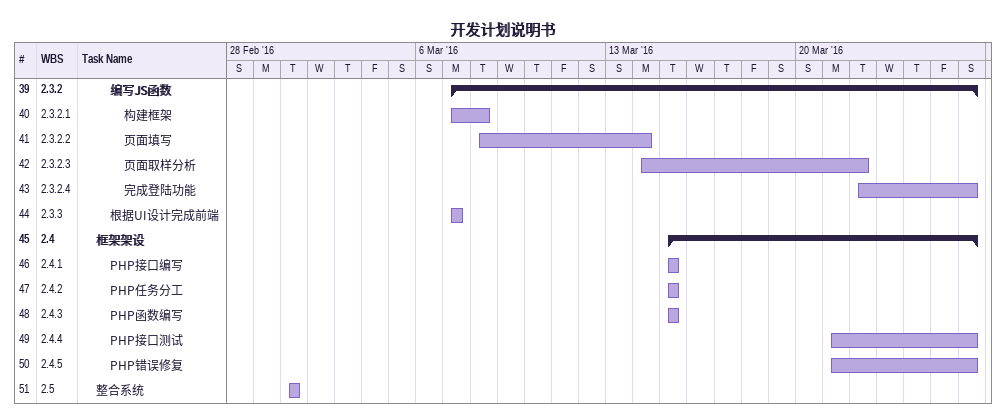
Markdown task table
开发计划说明书

| ID | WBS | Task | Start | Finish |
|---|---|---|---|---|
| 39 | 2.3.2 | **编写JS函数** | 2016-03-07 | 2016-03-26 |
| 40 | 2.3.2.1 | 构建框架 | 2016-03-07 | 2016-03-08 |
| 41 | 2.3.2.2 | 页面填写 | 2016-03-08 | 2016-03-14 |
| 42 | 2.3.2.3 | 页面取样分析 | 2016-03-14 | 2016-03-22 |
| 43 | 2.3.2.4 | 完成登陆功能 | 2016-03-22 | 2016-03-26 |
| 44 | 2.3.3 | 根据UI设计完成前端 | 2016-03-07 | 2016-03-07 |
| 45 | 2.4 | **框架架设** | 2016-03-15 | 2016-03-26 |
| 46 | 2.4.1 | PHP接口编写 | 2016-03-15 | 2016-03-15 |
| 47 | 2.4.2 | PHP任务分工 | 2016-03-15 | 2016-03-15 |
| 48 | 2.4.3 | PHP函数编写 | 2016-03-15 | 2016-03-15 |
| 49 | 2.4.4 | PHP接口测试 | 2016-03-21 | 2016-03-26 |
| 50 | 2.4.5 | PHP错误修复 | 2016-03-21 | 2016-03-26 |
| 51 | 2.5 | 整合系统 | 2016-03-01 | 2016-03-01 |
